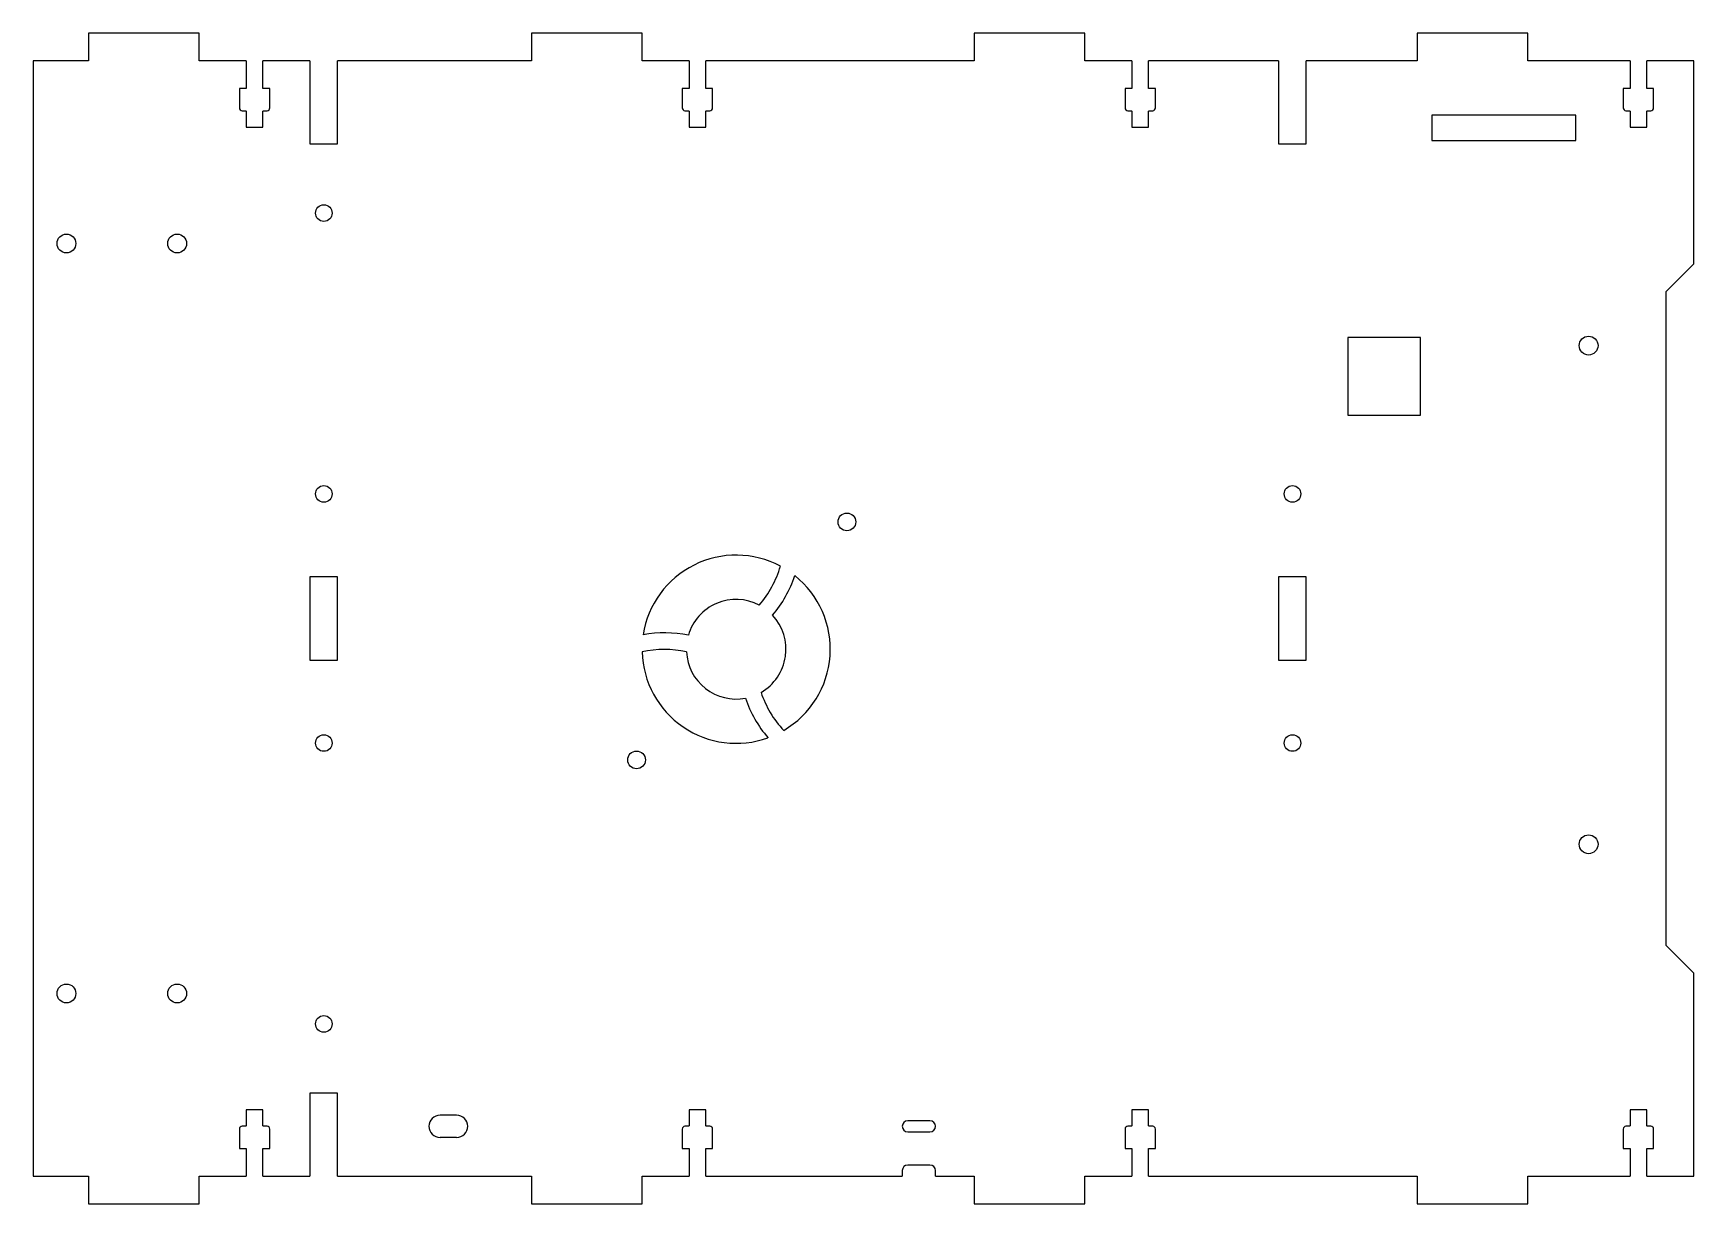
# Model space of a CAD drawing. Header units: millimetres. Extents: x -99 to 201, y -514 to -302.
import ezdxf

# ---------------------------------------------------------------- set-up
doc = ezdxf.new("R2010")
doc.units = ezdxf.units.MM

msp = doc.modelspace()

# ---------------------------------------------------------------- linework, layer by layer
at = {"color": 7, "linetype": 'Continuous', "lineweight": 25}
for p, q in [((-68.57, -302.02), (-88.57, -302.02)), ((-88.57, -302.02), (-88.57, -307.02)), ((-68.57, -307.02), (-68.57, -302.02)), ((11.43, -302.02), (-8.57, -302.02)), ((-8.57, -302.02), (-8.57, -307.02)), ((11.43, -307.02), (11.43, -302.02)), ((91.43, -302.02), (71.43, -302.02)), ((71.43, -302.02), (71.43, -307.02)), ((91.43, -307.02), (91.43, -302.02)), ((171.43, -302.02), (151.43, -302.02)), ((151.43, -302.02), (151.43, -307.02)), ((171.43, -307.02), (171.43, -302.02)), ((-88.57, -307.02), (-98.57, -307.02)), ((-98.57, -307.02), (-98.57, -508.52)), ((-60.07, -307.02), (-68.57, -307.02)), ((-60.07, -307.02), (-60.07, -312.02)), ((-48.57, -307.02), (-57.07, -307.02)), ((-57.07, -312.02), (-57.07, -307.02)), ((-48.57, -307.02), (-48.57, -322.02)), ((-8.57, -307.02), (-43.57, -307.02)), ((-43.57, -322.02), (-43.57, -307.02)), ((19.93, -307.02), (11.43, -307.02)), ((19.93, -307.02), (19.93, -312.02)), ((71.43, -307.02), (22.93, -307.02)), ((22.93, -312.02), (22.93, -307.02)), ((99.93, -307.02), (91.43, -307.02)), ((99.93, -307.02), (99.93, -312.02)), ((126.43, -307.02), (102.93, -307.02)), ((102.93, -312.02), (102.93, -307.02)), ((126.43, -307.02), (126.43, -322.02)), ((151.43, -307.02), (131.43, -307.02)), ((131.43, -322.02), (131.43, -307.02)), ((189.93, -307.02), (171.43, -307.02)), ((189.93, -307.02), (189.93, -312.02)), ((201.43, -307.02), (192.93, -307.02)), ((192.93, -312.02), (192.93, -307.02)), ((201.43, -343.68), (201.43, -307.02)), ((-61.32, -312.02), (-61.32, -315.52)), ((-60.07, -312.02), (-61.32, -312.02)), ((-55.82, -312.02), (-57.07, -312.02)), ((-55.82, -315.52), (-55.82, -312.02)), ((18.68, -312.02), (18.68, -315.52)), ((19.93, -312.02), (18.68, -312.02)), ((24.18, -312.02), (22.93, -312.02)), ((24.18, -315.52), (24.18, -312.02)), ((98.68, -312.02), (98.68, -315.52)), ((99.93, -312.02), (98.68, -312.02)), ((104.18, -312.02), (102.93, -312.02)), ((104.18, -315.52), (104.18, -312.02)), ((188.68, -312.02), (188.68, -315.52)), ((189.93, -312.02), (188.68, -312.02)), ((194.18, -312.02), (192.93, -312.02)), ((194.18, -315.52), (194.18, -312.02)), ((-60.82, -316.02), (-60.17, -316.02)), ((-60.17, -316.02), (-60.07, -316.12)), ((-60.07, -316.12), (-60.07, -319.02)), ((-57.07, -316.12), (-56.97, -316.02)), ((-57.07, -319.02), (-57.07, -316.12)), ((-56.97, -316.02), (-56.32, -316.02)), ((19.18, -316.02), (19.83, -316.02)), ((19.83, -316.02), (19.93, -316.12)), ((19.93, -316.12), (19.93, -319.02)), ((22.93, -316.12), (23.03, -316.02)), ((22.93, -319.02), (22.93, -316.12)), ((23.03, -316.02), (23.68, -316.02)), ((99.18, -316.02), (99.83, -316.02)), ((99.83, -316.02), (99.93, -316.12)), ((99.93, -316.12), (99.93, -319.02)), ((102.93, -316.12), (103.03, -316.02)), ((102.93, -319.02), (102.93, -316.12)), ((103.03, -316.02), (103.68, -316.02)), ((154.13, -316.82), (154.13, -321.42)), ((180.13, -316.82), (154.13, -316.82)), ((180.13, -321.42), (180.13, -316.82)), ((189.18, -316.02), (189.83, -316.02)), ((189.83, -316.02), (189.93, -316.12)), ((189.93, -316.12), (189.93, -319.02)), ((192.93, -316.12), (193.03, -316.02)), ((192.93, -319.02), (192.93, -316.12)), ((193.03, -316.02), (193.68, -316.02)), ((-60.07, -319.02), (-57.07, -319.02)), ((19.93, -319.02), (22.93, -319.02)), ((99.93, -319.02), (102.93, -319.02)), ((189.93, -319.02), (192.93, -319.02)), ((-48.57, -322.02), (-43.57, -322.02)), ((126.43, -322.02), (131.43, -322.02)), ((154.13, -321.42), (180.13, -321.42)), ((196.43, -348.68), (201.43, -343.68)), ((196.43, -466.87), (196.43, -348.68)), ((152.05, -357.02), (138.93, -357.02)), ((138.93, -357.02), (138.93, -371.06)), ((152.05, -371.06), (152.05, -357.02)), ((138.93, -371.06), (152.05, -371.06)), ((-48.57, -400.27), (-48.57, -415.27)), ((-43.57, -400.27), (-48.57, -400.27)), ((-43.57, -415.27), (-43.57, -400.27)), ((126.43, -400.27), (126.43, -415.27)), ((131.43, -400.27), (126.43, -400.27)), ((131.43, -415.27), (131.43, -400.27)), ((-48.57, -415.27), (-43.57, -415.27)), ((126.43, -415.27), (131.43, -415.27)), ((201.43, -471.87), (196.43, -466.87)), ((201.43, -508.52), (201.43, -471.87)), ((-48.57, -493.52), (-48.57, -508.52)), ((-43.57, -493.52), (-48.57, -493.52)), ((-43.57, -508.52), (-43.57, -493.52)), ((-60.07, -496.52), (-60.07, -499.42)), ((-57.07, -496.52), (-60.07, -496.52)), ((-57.07, -499.42), (-57.07, -496.52)), ((-22.07, -497.52), (-25.07, -497.52)), ((19.93, -496.52), (19.93, -499.42)), ((22.93, -496.52), (19.93, -496.52)), ((22.93, -499.42), (22.93, -496.52)), ((99.93, -496.52), (99.93, -499.42)), ((102.93, -496.52), (99.93, -496.52)), ((102.93, -499.42), (102.93, -496.52)), ((189.93, -496.52), (189.93, -499.42)), ((192.93, -496.52), (189.93, -496.52)), ((192.93, -499.42), (192.93, -496.52)), ((-61.32, -500.02), (-61.32, -503.52)), ((-60.17, -499.52), (-60.82, -499.52)), ((-60.07, -499.42), (-60.17, -499.52)), ((-56.97, -499.52), (-57.07, -499.42)), ((-56.32, -499.52), (-56.97, -499.52)), ((-55.82, -503.52), (-55.82, -500.02)), ((18.68, -500.02), (18.68, -503.52)), ((19.83, -499.52), (19.18, -499.52)), ((19.93, -499.42), (19.83, -499.52)), ((23.03, -499.52), (22.93, -499.42)), ((23.68, -499.52), (23.03, -499.52)), ((24.18, -503.52), (24.18, -500.02)), ((63.43, -498.52), (59.43, -498.52)), ((59.43, -500.52), (63.43, -500.52)), ((98.68, -500.02), (98.68, -503.52)), ((99.83, -499.52), (99.18, -499.52)), ((99.93, -499.42), (99.83, -499.52)), ((103.03, -499.52), (102.93, -499.42)), ((103.68, -499.52), (103.03, -499.52)), ((104.18, -503.52), (104.18, -500.02)), ((188.68, -500.02), (188.68, -503.52)), ((189.83, -499.52), (189.18, -499.52)), ((189.93, -499.42), (189.83, -499.52)), ((193.03, -499.52), (192.93, -499.42)), ((193.68, -499.52), (193.03, -499.52)), ((194.18, -503.52), (194.18, -500.02)), ((-61.32, -503.52), (-60.07, -503.52)), ((-60.07, -503.52), (-60.07, -508.52)), ((-57.07, -503.52), (-55.82, -503.52)), ((-57.07, -508.52), (-57.07, -503.52)), ((-22.07, -501.52), (-25.07, -501.52)), ((18.68, -503.52), (19.93, -503.52)), ((19.93, -503.52), (19.93, -508.52)), ((22.93, -503.52), (24.18, -503.52)), ((22.93, -508.52), (22.93, -503.52)), ((98.68, -503.52), (99.93, -503.52)), ((99.93, -503.52), (99.93, -508.52)), ((102.93, -503.52), (104.18, -503.52)), ((102.93, -508.52), (102.93, -503.52)), ((188.68, -503.52), (189.93, -503.52)), ((189.93, -503.52), (189.93, -508.52)), ((192.93, -503.52), (194.18, -503.52)), ((192.93, -508.52), (192.93, -503.52)), ((63.43, -506.52), (59.43, -506.52)), ((-98.57, -508.52), (-88.57, -508.52)), ((-88.57, -508.52), (-88.57, -513.52)), ((-68.57, -513.52), (-68.57, -508.52)), ((-68.57, -508.52), (-60.07, -508.52)), ((-57.07, -508.52), (-48.57, -508.52)), ((-43.57, -508.52), (-8.57, -508.52)), ((-8.57, -508.52), (-8.57, -513.52)), ((11.43, -513.52), (11.43, -508.52)), ((11.43, -508.52), (19.93, -508.52)), ((22.93, -508.52), (58.43, -508.52)), ((58.43, -507.52), (58.43, -508.52)), ((64.43, -508.52), (64.43, -507.52)), ((64.43, -508.52), (71.43, -508.52)), ((71.43, -508.52), (71.43, -513.52)), ((91.43, -513.52), (91.43, -508.52)), ((91.43, -508.52), (99.93, -508.52)), ((102.93, -508.52), (151.43, -508.52)), ((151.43, -508.52), (151.43, -513.52)), ((171.43, -513.52), (171.43, -508.52)), ((171.43, -508.52), (189.93, -508.52)), ((192.93, -508.52), (201.43, -508.52)), ((-88.57, -513.52), (-68.57, -513.52)), ((-8.57, -513.52), (11.43, -513.52)), ((71.43, -513.52), (91.43, -513.52)), ((151.43, -513.52), (171.43, -513.52))]:
    msp.add_line(p, q, dxfattribs=at)
for centre, radius in [((-46.07, -334.52), 1.5), ((-92.57, -340.02), 1.7), ((-72.57, -340.02), 1.7), ((182.43, -358.47), 1.7), ((-46.07, -385.27), 1.5), ((128.93, -385.27), 1.5), ((48.43, -390.32), 1.6), ((-46.07, -430.27), 1.5), ((128.93, -430.27), 1.5), ((10.43, -433.32), 1.6), ((182.43, -448.57), 1.7), ((-92.57, -475.52), 1.7), ((-72.57, -475.52), 1.7), ((-46.07, -481.02), 1.5)]:
    msp.add_circle(centre, radius, dxfattribs=at)
for centre, radius, start, end in [((-60.82, -315.52), 0.5, 180, 270), ((-56.32, -315.52), 0.5, 270, 0), ((19.18, -315.52), 0.5, 180, 270), ((23.68, -315.52), 0.5, 270, 0), ((99.18, -315.52), 0.5, 180, 270), ((103.68, -315.52), 0.5, 270, 0), ((189.18, -315.52), 0.5, 180, 270), ((193.68, -315.52), 0.5, 270, 0), ((28.43, -413.32), 17, 62.0008, 171.1288), ((18.63, -393.23), 18.5, 319.0697, 344.0449), ((18.63, -393.23), 21.5, 319.5885, 341.569), ((28.43, -413.32), 17, 300.3445, 51.4661), ((28.43, -413.32), 9, 62.3951, 163.785), ((28.43, -413.32), 9, 299.9461, 43.1719), ((15.43, -431.86), 21.5, 78.3052, 100.1711), ((15.43, -431.86), 18.5, 77.4723, 102.4657), ((28.43, -413.32), 17, 181.6066, 289.7637), ((28.43, -413.32), 9, 183.0633, 280.7474), ((50.49, -415.31), 21.5, 198.5899, 220.6663), ((50.49, -415.31), 18.5, 198.3049, 223.2802), ((-25.07, -499.52), 2, 90, 270), ((-22.07, -499.52), 2, 270, 90), ((-60.82, -500.02), 0.5, 90, 180), ((-56.32, -500.02), 0.5, 360, 90), ((19.18, -500.02), 0.5, 90, 180), ((23.68, -500.02), 0.5, 0, 90), ((59.43, -499.52), 1, 90, 270), ((63.43, -499.52), 1, 270, 90), ((99.18, -500.02), 0.5, 90, 180), ((103.68, -500.02), 0.5, 0, 90), ((189.18, -500.02), 0.5, 90, 180), ((193.68, -500.02), 0.5, 0, 90), ((59.43, -507.52), 1, 90, 180), ((63.43, -507.52), 1, 0, 90)]:
    msp.add_arc(centre, radius, start, end, dxfattribs=at)

doc.saveas('drawing.dxf')
